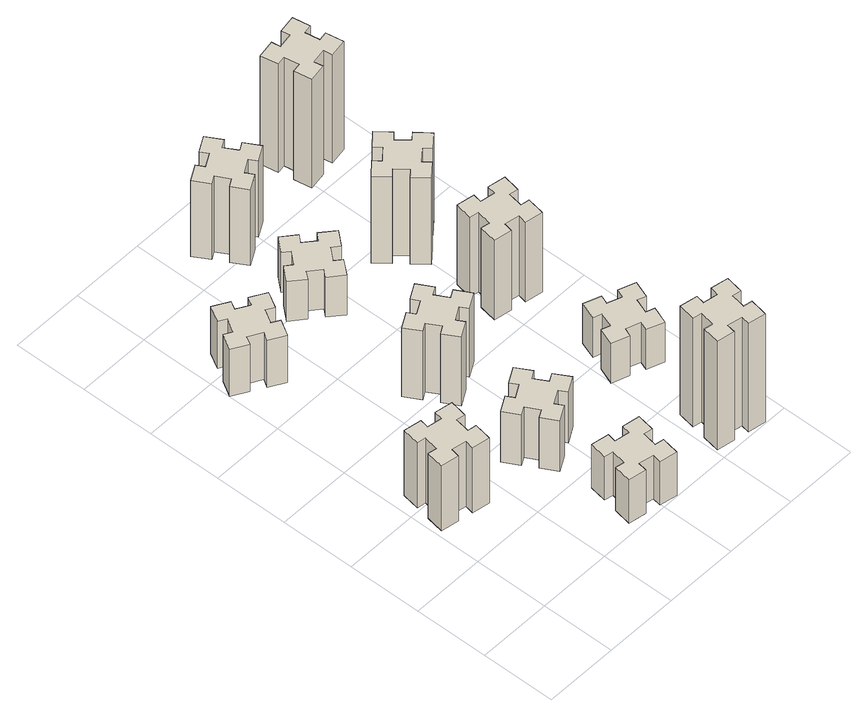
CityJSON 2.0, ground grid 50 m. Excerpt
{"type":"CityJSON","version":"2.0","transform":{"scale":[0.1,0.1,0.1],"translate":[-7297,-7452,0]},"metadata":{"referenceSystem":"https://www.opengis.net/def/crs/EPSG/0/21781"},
"CityObjects":{
"building1":{"type":"Building","attributes":{"class":"1000","function":"1000","usage":"1000","yearOfConstruction":2016,"roofType":"1000","measuredHeight":54,"storeysAboveGround":30,"storeysBelowGround":0},"geometry":[{"type":"Solid","lod":"1","boundaries":[[[[0,1,2,3,4,5,6,7,8,9,10,11,12,13,14,15,16,17,18,19]],[[17,16,20,21]],[[16,15,22,20]],[[15,14,23,22]],[[14,13,24,23]],[[13,12,25,24]],[[12,11,26,25]],[[11,10,27,26]],[[10,9,28,27]],[[9,8,29,28]],[[8,7,30,29]],[[7,6,31,30]],[[6,5,32,31]],[[5,4,33,32]],[[4,3,34,33]],[[3,2,35,34]],[[2,1,36,35]],[[1,0,37,36]],[[0,19,38,37]],[[19,18,39,38]],[[18,17,21,39]],[[24,25,26,27,28,29,30,31,32,33,34,35,36,37,38,39,21,20,22,23]]]]}]},
"building2":{"type":"Building","attributes":{"class":"1000","function":"1000","usage":"1000","yearOfConstruction":2016,"roofType":"1000","measuredHeight":39,"storeysAboveGround":30,"storeysBelowGround":0},"geometry":[{"type":"Solid","lod":"1","boundaries":[[[[40,41,42,43,44,45,46,47,48,49,50,51,52,53,54,55,56,57,58,59]],[[57,56,60,61]],[[56,55,62,60]],[[55,54,63,62]],[[54,53,64,63]],[[53,52,65,64]],[[52,51,66,65]],[[51,50,67,66]],[[50,49,68,67]],[[49,48,69,68]],[[48,47,70,69]],[[47,46,71,70]],[[46,45,72,71]],[[45,44,73,72]],[[44,43,74,73]],[[43,42,75,74]],[[42,41,76,75]],[[41,40,77,76]],[[40,59,78,77]],[[59,58,79,78]],[[58,57,61,79]],[[64,65,66,67,68,69,70,71,72,73,74,75,76,77,78,79,61,60,62,63]]]]}]},
"building3":{"type":"Building","attributes":{"class":"1000","function":"1000","usage":"1000","yearOfConstruction":2016,"roofType":"1000","measuredHeight":36,"storeysAboveGround":30,"storeysBelowGround":0},"geometry":[{"type":"Solid","lod":"1","boundaries":[[[[80,81,82,83,84,85,86,87,88,89,90,91,92,93,94,95,96,97,98,99]],[[97,96,100,101]],[[96,95,102,100]],[[95,94,103,102]],[[94,93,104,103]],[[93,92,105,104]],[[92,91,106,105]],[[91,90,107,106]],[[90,89,108,107]],[[89,88,109,108]],[[88,87,110,109]],[[87,86,111,110]],[[86,85,112,111]],[[85,84,113,112]],[[84,83,114,113]],[[83,82,115,114]],[[82,81,116,115]],[[81,80,117,116]],[[80,99,118,117]],[[99,98,119,118]],[[98,97,101,119]],[[104,105,106,107,108,109,110,111,112,113,114,115,116,117,118,119,101,100,102,103]]]]}]},
"building4":{"type":"Building","attributes":{"class":"1000","function":"1000","usage":"1000","yearOfConstruction":2016,"roofType":"1000","measuredHeight":42,"storeysAboveGround":30,"storeysBelowGround":0},"geometry":[{"type":"Solid","lod":"1","boundaries":[[[[120,121,122,123,124,125,126,127,128,129,130,131,132,133,134,135,136,137,138,139]],[[137,136,140,141]],[[136,135,142,140]],[[135,134,143,142]],[[134,133,144,143]],[[133,132,145,144]],[[132,131,146,145]],[[131,130,147,146]],[[130,129,148,147]],[[129,128,149,148]],[[128,127,150,149]],[[127,126,151,150]],[[126,125,152,151]],[[125,124,153,152]],[[124,123,154,153]],[[123,122,155,154]],[[122,121,156,155]],[[121,120,157,156]],[[120,139,158,157]],[[139,138,159,158]],[[138,137,141,159]],[[144,145,146,147,148,149,150,151,152,153,154,155,156,157,158,159,141,140,142,143]]]]}]},
"building5":{"type":"Building","attributes":{"class":"1000","function":"1000","usage":"1000","yearOfConstruction":2016,"roofType":"1000","measuredHeight":57,"storeysAboveGround":30,"storeysBelowGround":0},"geometry":[{"type":"Solid","lod":"1","boundaries":[[[[160,161,162,163,164,165,166,167,168,169,170,171,172,173,174,175,176,177,178,179]],[[177,176,180,181]],[[176,175,182,180]],[[175,174,183,182]],[[174,173,184,183]],[[173,172,185,184]],[[172,171,186,185]],[[171,170,187,186]],[[170,169,188,187]],[[169,168,189,188]],[[168,167,190,189]],[[167,166,191,190]],[[166,165,192,191]],[[165,164,193,192]],[[164,163,194,193]],[[163,162,195,194]],[[162,161,196,195]],[[161,160,197,196]],[[160,179,198,197]],[[179,178,199,198]],[[178,177,181,199]],[[184,185,186,187,188,189,190,191,192,193,194,195,196,197,198,199,181,180,182,183]]]]}]},
"building6":{"type":"Building","attributes":{"class":"1000","function":"1000","usage":"1000","yearOfConstruction":2016,"roofType":"1000","measuredHeight":33,"storeysAboveGround":30,"storeysBelowGround":0},"geometry":[{"type":"Solid","lod":"1","boundaries":[[[[200,201,202,203,204,205,206,207,208,209,210,211,212,213,214,215,216,217,218,219]],[[217,216,220,221]],[[216,215,222,220]],[[215,214,223,222]],[[214,213,224,223]],[[213,212,225,224]],[[212,211,226,225]],[[211,210,227,226]],[[210,209,228,227]],[[209,208,229,228]],[[208,207,230,229]],[[207,206,231,230]],[[206,205,232,231]],[[205,204,233,232]],[[204,203,234,233]],[[203,202,235,234]],[[202,201,236,235]],[[201,200,237,236]],[[200,219,238,237]],[[219,218,239,238]],[[218,217,221,239]],[[224,225,226,227,228,229,230,231,232,233,234,235,236,237,238,239,221,220,222,223]]]]}]},
"building7":{"type":"Building","attributes":{"class":"1000","function":"1000","usage":"1000","yearOfConstruction":2016,"roofType":"1000","measuredHeight":90,"storeysAboveGround":30,"storeysBelowGround":0},"geometry":[{"type":"Solid","lod":"1","boundaries":[[[[240,241,242,243,244,245,246,247,248,249,250,251,252,253,254,255,256,257,258,259]],[[257,256,260,261]],[[256,255,262,260]],[[255,254,263,262]],[[254,253,264,263]],[[253,252,265,264]],[[252,251,266,265]],[[251,250,267,266]],[[250,249,268,267]],[[249,248,269,268]],[[248,247,270,269]],[[247,246,271,270]],[[246,245,272,271]],[[245,244,273,272]],[[244,243,274,273]],[[243,242,275,274]],[[242,241,276,275]],[[241,240,277,276]],[[240,259,278,277]],[[259,258,279,278]],[[258,257,261,279]],[[264,265,266,267,268,269,270,271,272,273,274,275,276,277,278,279,261,260,262,263]]]]}]},
"building8":{"type":"Building","attributes":{"class":"1000","function":"1000","usage":"1000","yearOfConstruction":2016,"roofType":"1000","measuredHeight":63,"storeysAboveGround":30,"storeysBelowGround":0},"geometry":[{"type":"Solid","lod":"1","boundaries":[[[[280,281,282,283,284,285,286,287,288,289,290,291,292,293,294,295,296,297,298,299]],[[297,296,300,301]],[[296,295,302,300]],[[295,294,303,302]],[[294,293,304,303]],[[293,292,305,304]],[[292,291,306,305]],[[291,290,307,306]],[[290,289,308,307]],[[289,288,309,308]],[[288,287,310,309]],[[287,286,311,310]],[[286,285,312,311]],[[285,284,313,312]],[[284,283,314,313]],[[283,282,315,314]],[[282,281,316,315]],[[281,280,317,316]],[[280,299,318,317]],[[299,298,319,318]],[[298,297,301,319]],[[304,305,306,307,308,309,310,311,312,313,314,315,316,317,318,319,301,300,302,303]]]]}]},
"building9":{"type":"Building","attributes":{"class":"1000","function":"1000","usage":"1000","yearOfConstruction":2016,"roofType":"1000","measuredHeight":33,"storeysAboveGround":30,"storeysBelowGround":0},"geometry":[{"type":"Solid","lod":"1","boundaries":[[[[320,321,322,323,324,325,326,327,328,329,330,331,332,333,334,335,336,337,338,339]],[[337,336,340,341]],[[336,335,342,340]],[[335,334,343,342]],[[334,333,344,343]],[[333,332,345,344]],[[332,331,346,345]],[[331,330,347,346]],[[330,329,348,347]],[[329,328,349,348]],[[328,327,350,349]],[[327,326,351,350]],[[326,325,352,351]],[[325,324,353,352]],[[324,323,354,353]],[[323,322,355,354]],[[322,321,356,355]],[[321,320,357,356]],[[320,339,358,357]],[[339,338,359,358]],[[338,337,341,359]],[[344,345,346,347,348,349,350,351,352,353,354,355,356,357,358,359,341,340,342,343]]]]}]},
"building10":{"type":"Building","attributes":{"class":"1000","function":"1000","usage":"1000","yearOfConstruction":2016,"roofType":"1000","measuredHeight":66,"storeysAboveGround":30,"storeysBelowGround":0},"geometry":[{"type":"Solid","lod":"1","boundaries":[[[[360,361,362,363,364,365,366,367,368,369,370,371,372,373,374,375,376,377,378,379]],[[377,376,380,381]],[[376,375,382,380]],[[375,374,383,382]],[[374,373,384,383]],[[373,372,385,384]],[[372,371,386,385]],[[371,370,387,386]],[[370,369,388,387]],[[369,368,389,388]],[[368,367,390,389]],[[367,366,391,390]],[[366,365,392,391]],[[365,364,393,392]],[[364,363,394,393]],[[363,362,395,394]],[[362,361,396,395]],[[361,360,397,396]],[[360,379,398,397]],[[379,378,399,398]],[[378,377,381,399]],[[384,385,386,387,388,389,390,391,392,393,394,395,396,397,398,399,381,380,382,383]]]]}]},
"building11":{"type":"Building","attributes":{"class":"1000","function":"1000","usage":"1000","yearOfConstruction":2016,"roofType":"1000","measuredHeight":72,"storeysAboveGround":30,"storeysBelowGround":0},"geometry":[{"type":"Solid","lod":"1","boundaries":[[[[400,401,402,403,404,405,406,407,408,409,410,411,412,413,414,415,416,417,418,419]],[[417,416,420,421]],[[416,415,422,420]],[[415,414,423,422]],[[414,413,424,423]],[[413,412,425,424]],[[412,411,426,425]],[[411,410,427,426]],[[410,409,428,427]],[[409,408,429,428]],[[408,407,430,429]],[[407,406,431,430]],[[406,405,432,431]],[[405,404,433,432]],[[404,403,434,433]],[[403,402,435,434]],[[402,401,436,435]],[[401,400,437,436]],[[400,419,438,437]],[[419,418,439,438]],[[418,417,421,439]],[[424,425,426,427,428,429,430,431,432,433,434,435,436,437,438,439,421,420,422,423]]]]}]},
"building12":{"type":"Building","attributes":{"class":"1000","function":"1000","usage":"1000","yearOfConstruction":2016,"roofType":"1000","measuredHeight":90,"storeysAboveGround":30,"storeysBelowGround":0},"geometry":[{"type":"Solid","lod":"1","boundaries":[[[[440,441,442,443,444,445,446,447,448,449,450,451,452,453,454,455,456,457,458,459]],[[457,456,460,461]],[[456,455,462,460]],[[455,454,463,462]],[[454,453,464,463]],[[453,452,465,464]],[[452,451,466,465]],[[451,450,467,466]],[[450,449,468,467]],[[449,448,469,468]],[[448,447,470,469]],[[447,446,471,470]],[[446,445,472,471]],[[445,444,473,472]],[[444,443,474,473]],[[443,442,475,474]],[[442,441,476,475]],[[441,440,477,476]],[[440,459,478,477]],[[459,458,479,478]],[[458,457,461,479]],[[464,465,466,467,468,469,470,471,472,473,474,475,476,477,478,479,461,460,462,463]]]]}]}
},
"vertices":[
[335,877,0],[352,975,0],[411,965,0],[432,1083,0],[314,1104,0],[304,1045,0],[205,1062,0],[216,1121,0],[97,1142,0],[77,1024,0],[136,1014,0],[118,915,0],[59,926,0],[38,807,0],[157,787,0],[167,846,0],[265,828,0],[255,769,0],[373,748,0],[394,867,0],[265,828,540],[255,769,540],[167,846,540],[157,787,540],[38,807,540],[59,926,540],[118,915,540],[136,1014,540],[77,1024,540],[97,1142,540],[216,1121,540],[205,1062,540],[304,1045,540],[314,1104,540],[432,1083,540],[411,965,540],[352,975,540],[335,877,540],[394,867,540],[373,748,540],
[306,2327,0],[356,2414,0],[408,2384,0],[468,2488,0],[364,2548,0],[334,2496,0],[247,2546,0],[277,2598,0],[173,2658,0],[113,2554,0],[165,2524,0],[115,2437,0],[63,2467,0],[3,2363,0],[107,2303,0],[137,2355,0],[224,2305,0],[194,2253,0],[298,2193,0],[358,2297,0],[224,2305,390],[194,2253,390],[137,2355,390],[107,2303,390],[3,2363,390],[63,2467,390],[115,2437,390],[165,2524,390],[113,2554,390],[173,2658,390],[277,2598,390],[247,2546,390],[334,2496,390],[364,2548,390],[468,2488,390],[408,2384,390],[356,2414,390],[306,2327,390],[358,2297,390],[298,2193,390],
[876,274,0],[858,175,0],[799,186,0],[778,67,0],[897,47,0],[907,106,0],[1005,88,0],[995,29,0],[1113,8,0],[1134,127,0],[1075,137,0],[1092,235,0],[1151,225,0],[1172,343,0],[1054,364,0],[1044,305,0],[945,322,0],[956,381,0],[837,402,0],[817,284,0],[945,322,360],[956,381,360],[1044,305,360],[1054,364,360],[1172,343,360],[1151,225,360],[1092,235,360],[1075,137,360],[1134,127,360],[1113,8,360],[995,29,360],[1005,88,360],[907,106,360],[897,47,360],[778,67,360],[799,186,360],[858,175,360],[876,274,360],[817,284,360],[837,402,360],
[864,966,0],[777,916,0],[747,968,0],[643,908,0],[703,804,0],[755,834,0],[805,747,0],[753,717,0],[813,613,0],[917,673,0],[887,725,0],[974,775,0],[1004,723,0],[1108,783,0],[1048,887,0],[996,857,0],[946,944,0],[998,974,0],[938,1078,0],[834,1018,0],[946,944,420],[998,974,420],[996,857,420],[1048,887,420],[1108,783,420],[1004,723,420],[974,775,420],[887,725,420],[917,673,420],[813,613,420],[753,717,420],[805,747,420],[755,834,420],[703,804,420],[643,908,420],[747,968,420],[777,916,420],[864,966,420],[834,1018,420],[938,1078,420],
[755,1574,0],[805,1487,0],[753,1457,0],[813,1353,0],[917,1413,0],[887,1465,0],[974,1515,0],[1004,1463,0],[1108,1523,0],[1048,1627,0],[996,1597,0],[946,1684,0],[998,1714,0],[938,1818,0],[834,1758,0],[864,1706,0],[777,1656,0],[747,1708,0],[643,1648,0],[703,1544,0],[777,1656,570],[747,1708,570],[864,1706,570],[834,1758,570],[938,1818,570],[998,1714,570],[946,1684,570],[996,1597,570],[1048,1627,570],[1108,1523,570],[1004,1463,570],[974,1515,570],[887,1465,570],[917,1413,570],[813,1353,570],[753,1457,570],[805,1487,570],[755,1574,570],[703,1544,570],[643,1648,570],
[766,2473,0],[843,2409,0],[804,2363,0],[896,2286,0],[973,2378,0],[927,2416,0],[992,2493,0],[1038,2454,0],[1115,2546,0],[1023,2623,0],[984,2577,0],[908,2642,0],[946,2688,0],[854,2765,0],[777,2673,0],[823,2634,0],[759,2558,0],[713,2596,0],[636,2504,0],[728,2427,0],[759,2558,330],[713,2596,330],[823,2634,330],[777,2673,330],[854,2765,330],[946,2688,330],[908,2642,330],[984,2577,330],[1023,2623,330],[1115,2546,330],[1038,2454,330],[992,2493,330],[927,2416,330],[973,2378,330],[896,2286,330],[804,2363,330],[843,2409,330],[766,2473,330],[728,2427,330],[636,2504,330],
[1616,274,0],[1598,175,0],[1539,186,0],[1518,67,0],[1637,47,0],[1647,106,0],[1745,88,0],[1735,29,0],[1853,8,0],[1874,127,0],[1815,137,0],[1832,235,0],[1891,225,0],[1912,343,0],[1794,364,0],[1784,305,0],[1685,322,0],[1696,381,0],[1577,402,0],[1557,284,0],[1685,322,900],[1696,381,900],[1784,305,900],[1794,364,900],[1912,343,900],[1891,225,900],[1832,235,900],[1815,137,900],[1874,127,900],[1853,8,900],[1735,29,900],[1745,88,900],[1647,106,900],[1637,47,900],[1518,67,900],[1539,186,900],[1598,175,900],[1616,274,900],[1557,284,900],[1577,402,900],
[996,3177,0],[946,3264,0],[998,3294,0],[938,3398,0],[834,3338,0],[864,3286,0],[777,3236,0],[747,3288,0],[643,3228,0],[703,3124,0],[755,3154,0],[805,3067,0],[753,3037,0],[813,2933,0],[917,2993,0],[887,3045,0],[974,3095,0],[1004,3043,0],[1108,3103,0],[1048,3207,0],[974,3095,630],[1004,3043,630],[887,3045,630],[917,2993,630],[813,2933,630],[753,3037,630],[805,3067,630],[755,3154,630],[703,3124,630],[643,3228,630],[747,3288,630],[777,3236,630],[864,3286,630],[834,3338,630],[938,3398,630],[998,3294,630],[946,3264,630],[996,3177,630],[1048,3207,630],[1108,3103,630],
[1631,859,0],[1725,825,0],[1704,769,0],[1817,727,0],[1858,840,0],[1802,861,0],[1836,955,0],[1892,934,0],[1933,1047,0],[1820,1088,0],[1800,1032,0],[1706,1066,0],[1727,1122,0],[1614,1163,0],[1573,1050,0],[1629,1030,0],[1595,936,0],[1539,957,0],[1497,844,0],[1610,803,0],[1595,936,330],[1539,957,330],[1629,1030,330],[1573,1050,330],[1614,1163,330],[1727,1122,330],[1706,1066,330],[1800,1032,330],[1820,1088,330],[1933,1047,330],[1892,934,330],[1836,955,330],[1802,861,330],[1858,840,330],[1817,727,330],[1704,769,330],[1725,825,330],[1631,859,330],[1610,803,330],[1497,844,330],
[1547,1686,0],[1645,1668,0],[1635,1609,0],[1753,1588,0],[1774,1707,0],[1715,1717,0],[1732,1815,0],[1791,1805,0],[1812,1923,0],[1694,1944,0],[1684,1885,0],[1585,1902,0],[1596,1961,0],[1477,1982,0],[1457,1864,0],[1516,1854,0],[1498,1755,0],[1439,1766,0],[1418,1647,0],[1537,1627,0],[1498,1755,660],[1439,1766,660],[1516,1854,660],[1457,1864,660],[1477,1982,660],[1596,1961,660],[1585,1902,660],[1684,1885,660],[1694,1944,660],[1812,1923,660],[1791,1805,660],[1732,1815,660],[1715,1717,660],[1774,1707,660],[1753,1588,660],[1635,1609,660],[1645,1668,660],[1547,1686,660],[1537,1627,660],[1418,1647,660],
[1399,2393,0],[1463,2316,0],[1417,2278,0],[1494,2186,0],[1586,2263,0],[1548,2309,0],[1624,2373,0],[1663,2327,0],[1755,2404,0],[1678,2496,0],[1632,2458,0],[1567,2534,0],[1613,2573,0],[1536,2665,0],[1444,2588,0],[1483,2542,0],[1406,2477,0],[1368,2523,0],[1276,2446,0],[1353,2354,0],[1406,2477,720],[1368,2523,720],[1483,2542,720],[1444,2588,720],[1536,2665,720],[1613,2573,720],[1567,2534,720],[1632,2458,720],[1678,2496,720],[1755,2404,720],[1663,2327,720],[1624,2373,720],[1548,2309,720],[1586,2263,720],[1494,2186,720],[1417,2278,720],[1463,2316,720],[1399,2393,720],[1353,2354,720],[1276,2446,720],
[1645,3382,0],[1547,3365,0],[1537,3424,0],[1418,3403,0],[1439,3285,0],[1498,3295,0],[1516,3197,0],[1457,3187,0],[1477,3068,0],[1596,3089,0],[1585,3148,0],[1684,3166,0],[1694,3107,0],[1812,3127,0],[1791,3246,0],[1732,3235,0],[1715,3334,0],[1774,3344,0],[1753,3462,0],[1635,3441,0],[1715,3334,900],[1774,3344,900],[1732,3235,900],[1791,3246,900],[1812,3127,900],[1694,3107,900],[1684,3166,900],[1585,3148,900],[1596,3089,900],[1477,3068,900],[1457,3187,900],[1516,3197,900],[1498,3295,900],[1439,3285,900],[1418,3403,900],[1537,3424,900],[1547,3365,900],[1645,3382,900],[1635,3441,900],[1753,3462,900]
]}
